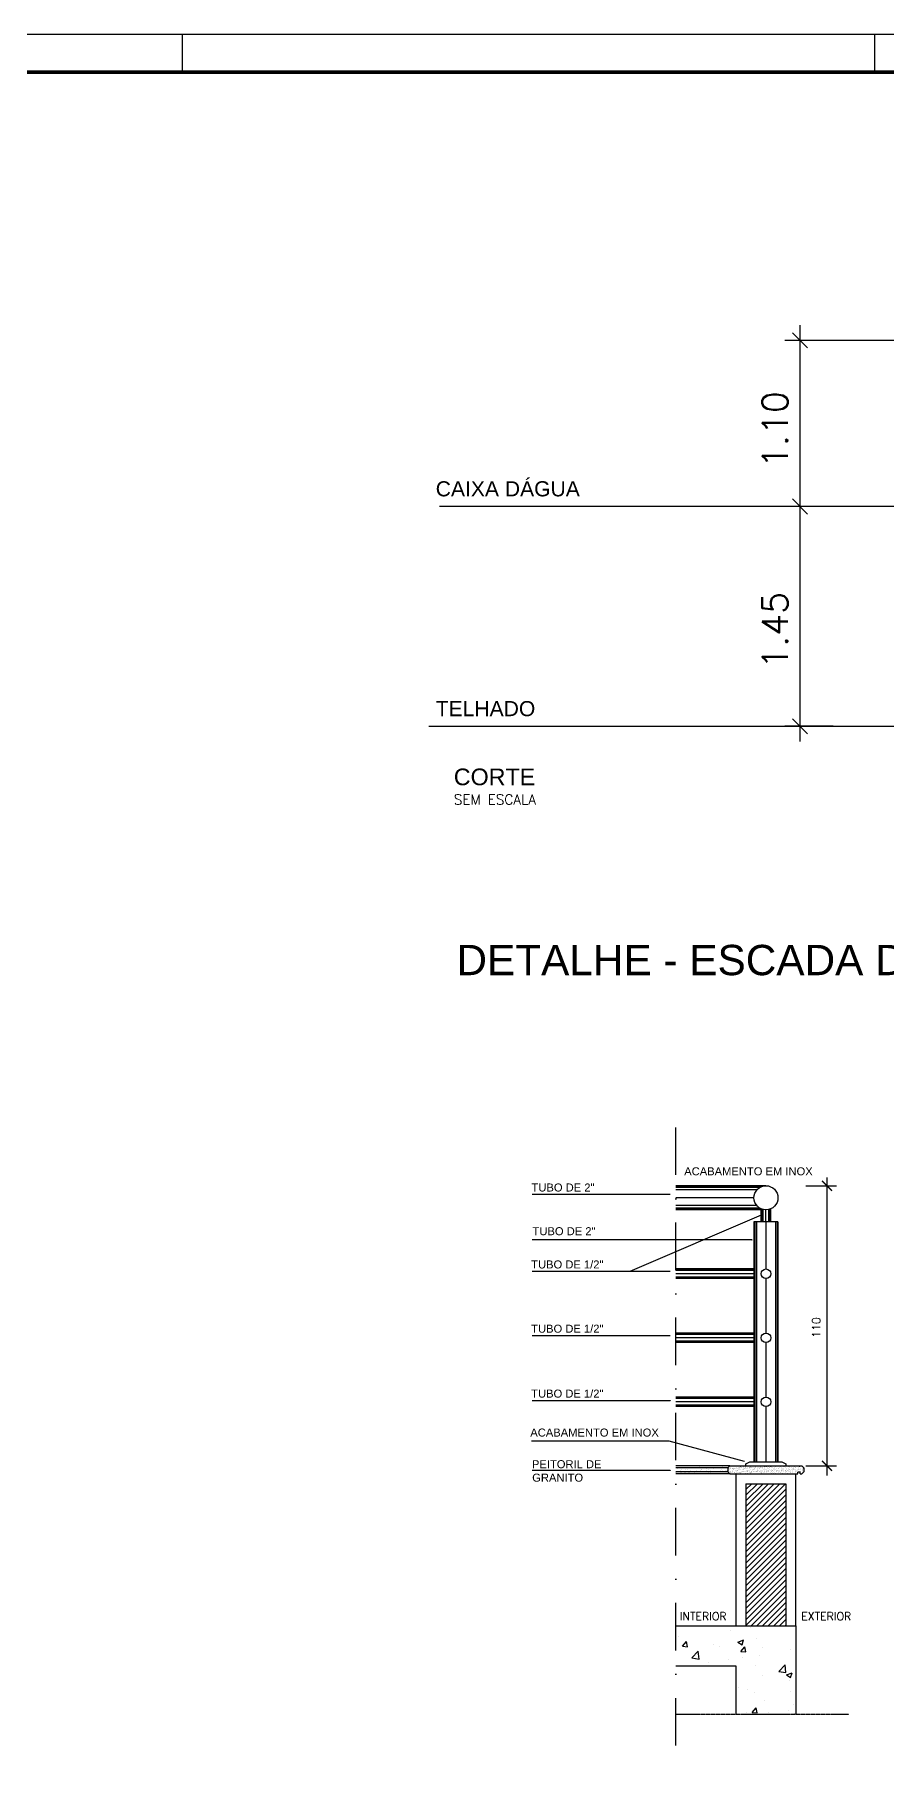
# Model space of a CAD drawing. Header units: millimetres. Extents: x -312439 to 477422, y -331570 to 212570.
# Drawn here: x -252989 to -230230, y -64918 to -18669 of the extents above; entities that cross this region are included whole.
import ezdxf

# ---------------------------------------------------------------- set-up
doc = ezdxf.new("R2010")
doc.units = ezdxf.units.MM
for name, pattern in [('CONTINU', [0]), ('DASHDOT', [25.4, 12.7, -6.35, 0, -6.35]), ('HIDDEN2', [0.1875, 0.125, -0.0625])]:
    doc.linetypes.add(name, pattern=pattern)
doc.layers.add('0.1', color=8, linetype='Continuous', lineweight=13)
doc.layers.add('ARQ-FOLHA', color=7, linetype='Continuous')
doc.styles.add('COTAS', font='ROMANS.SHX')
doc.styles.add('ROMANS', font='romans.shx', dxfattribs={"height": 187.5})
doc.styles.add('SANSSERIF', font='sas_____.pfb', dxfattribs={"height": 30})
doc.styles.get("Standard").update_dxf_attribs({"font": 'arial.ttf'})

# ---------------------------------------------------------------- blocks, each defined once
blk = doc.blocks.new('FOLHA A0')
at = {"layer": 'ARQ-FOLHA'}
for p, q in [((1189, 0), (0, 0)), ((634, -10), (634, 0)), ((819, -10), (819, 0))]:
    blk.add_line(p, q, dxfattribs=at)
at = {"layer": 'ARQ-FOLHA', "const_width": 1}
blk.add_lwpolyline([(1179, -10), (25, -10), (25, -831), (1179, -831), (1179, -10)], dxfattribs=at)
blk = doc.blocks.new('_Open90')
at = {"color": 0, "linetype": 'ByBlock', "lineweight": -2}
for p, q in [((0, 0), (-1, 0)), ((-0.5, 0.5), (0, 0)), ((0, 0), (-0.5, -0.5))]:
    blk.add_line(p, q, dxfattribs=at)

msp = doc.modelspace()

# ---------------------------------------------------------------- linework, layer by layer
at = {"color": 0, "linetype": 'ByBlock'}
for p, q in [((-232338.554, -27037.136), (-232741.876, -26633.814)), ((-232338.554, -31473.677), (-232741.876, -31070.355)), ((-232741.876, -31070.355), (-232338.554, -31473.677)), ((-232741.876, -36940.33), (-232338.554, -37343.652))]:
    msp.add_line(p, q, dxfattribs=at)
at = {"color": 7, "linetype": 'DASHDOT', "ltscale": 100}
msp.add_line((-235857.446, -64363.474), (-235857.446, -47751.979), dxfattribs=at)
for p, q in [((-233446.738, -49411.783), (-235857.446, -49411.783)), ((-233574.987, -50053.027), (-235857.446, -50053.027)), ((-233767.36, -50373.291), (-233767.36, -56786.09)), ((-233126.116, -50373.291), (-233767.36, -50373.291)), ((-233574.987, -50373.273), (-233574.987, -50023.386)), ((-233318.489, -50373.273), (-233318.489, -50022.332)), ((-233126.116, -50373.291), (-233126.116, -56786.09)), ((-233767.36, -51634.762), (-235857.446, -51634.762)), ((-233767.36, -51891.26), (-235857.446, -51891.26)), ((-233767.36, -53344.747), (-235857.446, -53344.747)), ((-233767.36, -53601.244), (-235857.446, -53601.244)), ((-233767.36, -55054.731), (-235857.446, -55054.731)), ((-233767.36, -55311.229), (-235857.446, -55311.229)), ((-233981.108, -56839.527), (-233874.234, -56786.09)), ((-233981.108, -56892.964), (-233981.108, -56839.527)), ((-233874.234, -56786.09), (-233019.242, -56786.09)), ((-233767.36, -56786.09), (-233126.116, -56786.09)), ((-233019.242, -56786.09), (-232912.368, -56839.527)), ((-232912.368, -56839.527), (-232912.368, -56892.964))]:
    msp.add_line(p, q)
at = {"color": 8}
for p, q in [((-233546.382, -49427.659), (-235857.446, -49427.659)), ((-233608.857, -49455.79), (-235857.446, -49455.79)), ((-232377.998, -49411.783), (-231563.135, -49411.783)), ((-231817.728, -49189.145), (-231817.728, -57153.047)), ((-233688.165, -49521.427), (-235857.446, -49521.427)), ((-233767.36, -49732.405), (-235857.446, -49732.405)), ((-233688.165, -49943.382), (-235857.446, -49943.382)), ((-233574.987, -50198.329), (-237086.825, -51702.704)), ((-233608.857, -50009.02), (-235857.446, -50009.02)), ((-233574.987, -50037.15), (-235857.446, -50037.15)), ((-233763.577, -50373.291), (-233763.577, -56786.09)), ((-233756.592, -50373.291), (-233756.592, -56786.09)), ((-233742.49, -50373.291), (-233742.49, -56786.09)), ((-233698.1, -50373.291), (-233698.1, -56786.09)), ((-233565.887, -50373.273), (-233565.887, -50027.424)), ((-233555.639, -50373.273), (-233555.639, -50031.577)), ((-233524.893, -50373.273), (-233524.893, -50041.67)), ((-233446.738, -50373.291), (-233446.738, -50053.008)), ((-233446.738, -50373.291), (-233446.738, -51634.762)), ((-233368.583, -50373.273), (-233368.583, -50041.046)), ((-233337.837, -50373.273), (-233337.837, -50030.698)), ((-233327.589, -50373.273), (-233327.589, -50026.455)), ((-233195.376, -50373.291), (-233195.376, -56786.09)), ((-233150.986, -50373.291), (-233150.986, -56786.09)), ((-233136.884, -50373.291), (-233136.884, -56786.09)), ((-233129.899, -50373.291), (-233129.899, -56786.09)), ((-233767.36, -51649.597), (-235857.446, -51649.597)), ((-233767.36, -51676.816), (-235857.446, -51676.816)), ((-233767.36, -51763.011), (-235857.446, -51763.011)), ((-233767.36, -51849.206), (-235857.446, -51849.206)), ((-233767.36, -51876.425), (-235857.446, -51876.425)), ((-233446.738, -51891.26), (-233446.738, -53344.747)), ((-233767.36, -53359.581), (-235857.446, -53359.581)), ((-233767.36, -53386.801), (-235857.446, -53386.801)), ((-233767.36, -53472.995), (-235857.446, -53472.995)), ((-233767.36, -53559.19), (-235857.446, -53559.19)), ((-233767.36, -53586.409), (-235857.446, -53586.409)), ((-233446.738, -53601.244), (-233446.738, -55054.731)), ((-233767.36, -55069.566), (-235857.446, -55069.566)), ((-233767.36, -55096.785), (-235857.446, -55096.785)), ((-233767.36, -55182.98), (-235857.446, -55182.98)), ((-233767.36, -55269.174), (-235857.446, -55269.174)), ((-233767.36, -55296.394), (-235857.446, -55296.394)), ((-233446.738, -55311.229), (-233446.738, -56786.09)), ((-236036.143, -56236.694), (-239711.905, -56236.694)), ((-234408.604, -56892.964), (-235857.446, -56892.964)), ((-234462.041, -56946.401), (-235857.446, -56946.401)), ((-234462.041, -57053.275), (-235857.446, -57053.275)), ((-234408.604, -57106.712), (-235857.446, -57106.712)), ((-234408.604, -56892.964), (-234462.041, -56946.401)), ((-234462.041, -56946.401), (-234462.041, -57053.275)), ((-234408.604, -57106.712), (-234462.041, -57053.275)), ((-234408.604, -56892.964), (-232484.872, -56892.964)), ((-234408.604, -57106.712), (-232597.09, -57106.712)), ((-234248.293, -57106.712), (-234248.293, -61167.925)), ((-232645.183, -61167.925), (-232645.183, -57106.712)), ((-232597.09, -57106.712), (-232597.09, -57063.962)), ((-232532.965, -57063.962), (-232597.09, -57063.962)), ((-232532.965, -57106.712), (-232532.965, -57063.962)), ((-232532.965, -57106.712), (-232484.872, -57106.712)), ((-232484.872, -56892.964), (-232431.435, -56946.401)), ((-232484.872, -57106.712), (-232431.435, -57053.275)), ((-232431.435, -56946.401), (-232431.435, -57053.275)), ((-232377.998, -56892.964), (-231563.135, -56892.964)), ((-233981.108, -57373.897), (-233981.108, -61167.925)), ((-233981.108, -57373.897), (-232912.368, -57373.897)), ((-232912.368, -57373.897), (-232912.368, -61167.925)), ((-235857.446, -61167.925), (-232645.183, -61167.925)), ((-232645.183, -61167.925), (-232645.183, -63525.538)), ((-235857.446, -62236.665), (-234251.314, -62236.665)), ((-234248.293, -62236.665), (-234248.293, -63525.538))]:
    msp.add_line(p, q, dxfattribs=at)
at = {"color": 8, "linetype": 'Continuous'}
for p, q in [((-235856.851, -57081.404), (-235856.851, -57081.404)), ((-235836.511, -57080.516), (-235836.511, -57080.516)), ((-235827.143, -57104.287), (-235827.143, -57104.287)), ((-235809.87, -56973.082), (-235809.87, -56973.082)), ((-235786.434, -57102.871), (-235786.434, -57102.871)), ((-235775.509, -56894.008), (-235775.509, -56894.008)), ((-235771.645, -57033.122), (-235771.645, -57033.122)), ((-235740.506, -57076.324), (-235740.506, -57076.324)), ((-235718.514, -57014.356), (-235718.514, -57014.356)), ((-235695.285, -57080.411), (-235695.285, -57080.411)), ((-235692.486, -56980.437), (-235692.486, -56980.437)), ((-235679.128, -56957.685), (-235679.128, -56957.685)), ((-235651.834, -56927.457), (-235651.834, -56927.457)), ((-235630.669, -57071.529), (-235630.669, -57071.529)), ((-235610.329, -57070.641), (-235610.329, -57070.641)), ((-235584.802, -56991.7), (-235584.802, -56991.7)), ((-235564.544, -57065.014), (-235564.544, -57065.014)), ((-235546.473, -56927.754), (-235546.473, -56927.754)), ((-235545.048, -56982.887), (-235545.048, -56982.887)), ((-235523.313, -57103.37), (-235523.313, -57103.37)), ((-235514.324, -57066.449), (-235514.324, -57066.449)), ((-235497.286, -57069.45), (-235497.286, -57069.45)), ((-235456.633, -57016.471), (-235456.633, -57016.471)), ((-235431.889, -57035.083), (-235431.889, -57035.083)), ((-235414.615, -56903.879), (-235414.615, -56903.879)), ((-235404.487, -57061.653), (-235404.487, -57061.653)), ((-235401.934, -56951.159), (-235401.934, -56951.159)), ((-235394.095, -57089.392), (-235394.095, -57089.392)), ((-235388.714, -56927.956), (-235388.714, -56927.956)), ((-235384.147, -57060.765), (-235384.147, -57060.765)), ((-235362.686, -56894.037), (-235362.686, -56894.037)), ((-235354.341, -57080.579), (-235354.341, -57080.579)), ((-235300.031, -57011.208), (-235300.031, -57011.208)), ((-235288.141, -57056.574), (-235288.141, -57056.574)), ((-235261.432, -57105.485), (-235261.432, -57105.485)), ((-235215.092, -56909.737), (-235215.092, -56909.737)), ((-235211.227, -57048.851), (-235211.227, -57048.851)), ((-235193.513, -57016.97), (-235193.513, -57016.97)), ((-235178.305, -57051.778), (-235178.305, -57051.778)), ((-235175.338, -56900.924), (-235175.338, -56900.924)), ((-235169.289, -56995.811), (-235169.289, -56995.811)), ((-235167.485, -56983.05), (-235167.485, -56983.05)), ((-235157.965, -57050.89), (-235157.965, -57050.89)), ((-235126.833, -56930.071), (-235126.833, -56930.071)), ((-235061.959, -57046.698), (-235061.959, -57046.698)), ((-235054.705, -57103.14), (-235054.705, -57103.14)), ((-235036.634, -56965.88), (-235036.634, -56965.88)), ((-235024.384, -57007.429), (-235024.384, -57007.429)), ((-234998.312, -57105.984), (-234998.312, -57105.984)), ((-234984.631, -56998.616), (-234984.631, -56998.616)), ((-234972.284, -57072.064), (-234972.284, -57072.064)), ((-234952.123, -57041.903), (-234952.123, -57041.903)), ((-234931.782, -57041.015), (-234931.782, -57041.015)), ((-234931.632, -57019.085), (-234931.632, -57019.085)), ((-234922.05, -57073.209), (-234922.05, -57073.209)), ((-234904.777, -56942.004), (-234904.777, -56942.004)), ((-234863.712, -56930.57), (-234863.712, -56930.57)), ((-234841.517, -56966.888), (-234841.517, -56966.888)), ((-234837.685, -56896.65), (-234837.685, -56896.65)), ((-234835.777, -57036.823), (-234835.777, -57036.823)), ((-234833.677, -57105.121), (-234833.677, -57105.121)), ((-234793.924, -57096.308), (-234793.924, -57096.308)), ((-234790.192, -57049.334), (-234790.192, -57049.334)), ((-234774.035, -56926.607), (-234774.035, -56926.607)), ((-234725.94, -57032.027), (-234725.94, -57032.027)), ((-234705.6, -57031.139), (-234705.6, -57031.139)), ((-234668.512, -57019.584), (-234668.512, -57019.584)), ((-234659.451, -57033.936), (-234659.451, -57033.936)), ((-234654.674, -56925.466), (-234654.674, -56925.466)), ((-234650.81, -57064.581), (-234650.81, -57064.581)), ((-234642.484, -56985.664), (-234642.484, -56985.664)), ((-234641.38, -56896.676), (-234641.38, -56896.676)), ((-234614.92, -56916.653), (-234614.92, -56916.653)), ((-234609.595, -57026.948), (-234609.595, -57026.948)), ((-234601.831, -56932.685), (-234601.831, -56932.685)), ((-234526.796, -57004.006), (-234526.796, -57004.006)), ((-234499.758, -57022.152), (-234499.758, -57022.152)), ((-234479.418, -57021.264), (-234479.418, -57021.264)), ((-234463.967, -57023.158), (-234463.967, -57023.158)), ((-234455.464, -56988.952), (-234455.464, -56988.952)), ((-234452.388, -56963.942), (-234452.388, -56963.942)), ((-234451.502, -57001.071), (-234451.502, -57001.071)), ((-234447.283, -57074.678), (-234447.283, -57074.678)), ((-234442.218, -56963.498), (-234442.218, -56963.498)), ((-234425.295, -56916.161), (-234425.295, -56916.161)), ((-234423.363, -56985.718), (-234423.363, -56985.718)), ((-234419.443, -57054.834), (-234419.443, -57054.834)), ((-234417.543, -56956.814), (-234417.543, -56956.814)), ((-234406.251, -57103.98), (-234406.251, -57103.98)), ((-234405.418, -56911.754), (-234405.418, -56911.754)), ((-234404.529, -56939.854), (-234404.529, -56939.854)), ((-234400.581, -57070.829), (-234400.581, -57070.829)), ((-234399.567, -57050.428), (-234399.567, -57050.428)), ((-234398.172, -57042.616), (-234398.172, -57042.616)), ((-234394.215, -56961.402), (-234394.215, -56961.402)), ((-234390.411, -57070.385), (-234390.411, -57070.385)), ((-234389.137, -56973.986), (-234389.137, -56973.986)), ((-234387.242, -57089.027), (-234387.242, -57089.027)), ((-234384.202, -56913.364), (-234384.202, -56913.364)), ((-234380.5, -56908.384), (-234380.5, -56908.384)), ((-234374.228, -57072.068), (-234374.228, -57072.068)), ((-234353.902, -57045.578), (-234353.902, -57045.578)), ((-234342.408, -57068.289), (-234342.408, -57068.289)), ((-234340.88, -57096.281), (-234340.88, -57096.281)), ((-234339.297, -56959.004), (-234339.297, -56959.004)), ((-234333.862, -56895.89), (-234333.862, -56895.89)), ((-234331.845, -57027.651), (-234331.845, -57027.651)), ((-234329.942, -56965.007), (-234329.942, -56965.007)), ((-234329.127, -56958.56), (-234329.127, -56958.56)), ((-234328.01, -57034.564), (-234328.01, -57034.564)), ((-234324.09, -57103.68), (-234324.09, -57103.68)), ((-234323.208, -56962.049), (-234323.208, -56962.049)), ((-234319.942, -57001.321), (-234319.942, -57001.321)), ((-234315.129, -56900.685), (-234315.129, -56900.685)), ((-234310.065, -56960.6), (-234310.065, -56960.6)), ((-234306.928, -56984.361), (-234306.928, -56984.361)), ((-234304.213, -57099.274), (-234304.213, -57099.274)), ((-234287.49, -57065.892), (-234287.49, -57065.892)), ((-234286.602, -56957.871), (-234286.602, -56957.871)), ((-234281.124, -56956.464), (-234281.124, -56956.464)), ((-234277.32, -57065.448), (-234277.32, -57065.448)), ((-234274.552, -57081.316), (-234274.552, -57081.316)), ((-234265.916, -57015.713), (-234265.916, -57015.713)), ((-234257.837, -56954.35), (-234257.837, -56954.35)), ((-234256.302, -57090.085), (-234256.302, -57090.085)), ((-234252.642, -56913.614), (-234252.642, -56913.614)), ((-234239.629, -56896.654), (-234239.629, -56896.654)), ((-234238.508, -56944.736), (-234238.508, -56944.736)), ((-234234.588, -57013.853), (-234234.588, -57013.853)), ((-234232.656, -57083.41), (-234232.656, -57083.41)), ((-234229.317, -57063.352), (-234229.317, -57063.352)), ((-234226.206, -56954.067), (-234226.206, -56954.067)), ((-234222.342, -57045.828), (-234222.342, -57045.828)), ((-234216.036, -56953.623), (-234216.036, -56953.623)), ((-234214.711, -57009.446), (-234214.711, -57009.446)), ((-234209.328, -57028.868), (-234209.328, -57028.868)), ((-234208.624, -57069.378), (-234208.624, -57069.378)), ((-234200.545, -57008.015), (-234200.545, -57008.015)), ((-234191.51, -56939.385), (-234191.51, -56939.385)), ((-234189.002, -57002.378), (-234189.002, -57002.378)), ((-234174.399, -57060.954), (-234174.399, -57060.954)), ((-234168.033, -56951.527), (-234168.033, -56951.527)), ((-234164.229, -57060.51), (-234164.229, -57060.51)), ((-234155.042, -56958.121), (-234155.042, -56958.121)), ((-234145.087, -56924.025), (-234145.087, -56924.025)), ((-234143.253, -57061.679), (-234143.253, -57061.679)), ((-234143.155, -56993.583), (-234143.155, -56993.583)), ((-234142.028, -56941.161), (-234142.028, -56941.161)), ((-234139.235, -57062.699), (-234139.235, -57062.699)), ((-234134.217, -56993.049), (-234134.217, -56993.049)), ((-234125.581, -56927.447), (-234125.581, -56927.447)), ((-234125.21, -56919.619), (-234125.21, -56919.619)), ((-234124.741, -57090.334), (-234124.741, -57090.334)), ((-234121.702, -56914.671), (-234121.702, -56914.671)), ((-234119.358, -57058.292), (-234119.358, -57058.292)), ((-234116.226, -57058.414), (-234116.226, -57058.414)), ((-234113.115, -56949.129), (-234113.115, -56949.129)), ((-234111.728, -57073.375), (-234111.728, -57073.375)), ((-234102.945, -56948.685), (-234102.945, -56948.685)), ((-234091.401, -57046.885), (-234091.401, -57046.885)), ((-234076.925, -57046.714), (-234076.925, -57046.714)), ((-234068.288, -56981.112), (-234068.288, -56981.112)), ((-234061.308, -57056.016), (-234061.308, -57056.016)), ((-234060.21, -56919.748), (-234060.21, -56919.748)), ((-234057.442, -57002.628), (-234057.442, -57002.628)), ((-234054.942, -56946.589), (-234054.942, -56946.589)), ((-234053.653, -56903.755), (-234053.653, -56903.755)), ((-234051.138, -57055.572), (-234051.138, -57055.572)), ((-234049.733, -56972.871), (-234049.733, -56972.871)), ((-234047.801, -57042.429), (-234047.801, -57042.429)), ((-234044.428, -56985.668), (-234044.428, -56985.668)), ((-234029.856, -56968.465), (-234029.856, -56968.465)), ((-234024.101, -56959.178), (-234024.101, -56959.178)), ((-234019.633, -57100.379), (-234019.633, -57100.379)), ((-234010.996, -57034.776), (-234010.996, -57034.776)), ((-234003.135, -57053.476), (-234003.135, -57053.476)), ((-234002.918, -56973.413), (-234002.918, -56973.413)), ((-234000.024, -56944.191), (-234000.024, -56944.191)), ((-233993.882, -56904.783), (-233993.882, -56904.783)), ((-233993.801, -57091.392), (-233993.801, -57091.392)), ((-233990.142, -56914.921), (-233990.142, -56914.921)), ((-233989.854, -56943.747), (-233989.854, -56943.747)), ((-233977.128, -56897.961), (-233977.128, -56897.961)), ((-233959.841, -57047.134), (-233959.841, -57047.134)), ((-233958.299, -56952.601), (-233958.299, -56952.601)), ((-233954.38, -57021.718), (-233954.38, -57021.718)), ((-233953.704, -57088.441), (-233953.704, -57088.441)), ((-233952.447, -57091.275), (-233952.447, -57091.275)), ((-233948.216, -57051.079), (-233948.216, -57051.079)), ((-233946.827, -57030.175), (-233946.827, -57030.175)), ((-233945.626, -57027.078), (-233945.626, -57027.078)), ((-233941.851, -56941.651), (-233941.851, -56941.651)), ((-233938.046, -57050.635), (-233938.046, -57050.635)), ((-233936.59, -56958.447), (-233936.59, -56958.447)), ((-233934.503, -57017.311), (-233934.503, -57017.311)), ((-233926.501, -57003.685), (-233926.501, -57003.685)), ((-233892.541, -56959.428), (-233892.541, -56959.428)), ((-233890.044, -57048.539), (-233890.044, -57048.539)), ((-233888.333, -57080.742), (-233888.333, -57080.742)), ((-233886.933, -56939.254), (-233886.933, -56939.254)), ((-233879.528, -56942.468), (-233879.528, -56942.468)), ((-233879.298, -57012.112), (-233879.298, -57012.112)), ((-233876.763, -56938.81), (-233876.763, -56938.81)), ((-233870.661, -56946.51), (-233870.661, -56946.51)), ((-233864.878, -56931.89), (-233864.878, -56931.89)), ((-233862.946, -57001.447), (-233862.946, -57001.447)), ((-233862.241, -57091.641), (-233862.241, -57091.641)), ((-233859.201, -56915.978), (-233859.201, -56915.978)), ((-233859.026, -57070.564), (-233859.026, -57070.564)), ((-233849.227, -57074.681), (-233849.227, -57074.681)), ((-233845.001, -56927.483), (-233845.001, -56927.483)), ((-233839.149, -57066.157), (-233839.149, -57066.157)), ((-233835.125, -57046.141), (-233835.125, -57046.141)), ((-233828.901, -57048.192), (-233828.901, -57048.192)), ((-233828.76, -56936.714), (-233828.76, -56936.714)), ((-233824.955, -57045.697), (-233824.955, -57045.697)), ((-233822.006, -57065.777), (-233822.006, -57065.777)), ((-233813.369, -57000.175), (-233813.369, -57000.175)), ((-233805.29, -56938.811), (-233805.29, -56938.811)), ((-233794.941, -57003.935), (-233794.941, -57003.935)), ((-233781.927, -56986.975), (-233781.927, -56986.975)), ((-233776.953, -57043.601), (-233776.953, -57043.601)), ((-233773.842, -56934.316), (-233773.842, -56934.316)), ((-233773.444, -56911.62), (-233773.444, -56911.62)), ((-233769.524, -56980.736), (-233769.524, -56980.736)), ((-233767.592, -57050.293), (-233767.592, -57050.293)), ((-233763.671, -56933.872), (-233763.671, -56933.872)), ((-233761.601, -56960.485), (-233761.601, -56960.485)), ((-233756.077, -57053.839), (-233756.077, -57053.839)), ((-233749.647, -56976.33), (-233749.647, -56976.33)), ((-233747.998, -56992.476), (-233747.998, -56992.476)), ((-233738.963, -56923.846), (-233738.963, -56923.846)), ((-233731.3, -57092.699), (-233731.3, -57092.699)), ((-233727.641, -56916.228), (-233727.641, -56916.228)), ((-233722.034, -57041.203), (-233722.034, -57041.203)), ((-233715.669, -56931.776), (-233715.669, -56931.776)), ((-233714.627, -56899.268), (-233714.627, -56899.268)), ((-233711.864, -57040.759), (-233711.864, -57040.759)), ((-233697.341, -57048.441), (-233697.341, -57048.441)), ((-233690.706, -57046.141), (-233690.706, -57046.141)), ((-233684.327, -57031.482), (-233684.327, -57031.482)), ((-233681.671, -56977.51), (-233681.671, -56977.51)), ((-233678.091, -56960.466), (-233678.091, -56960.466)), ((-233674.171, -57029.582), (-233674.171, -57029.582)), ((-233673.034, -56911.908), (-233673.034, -56911.908)), ((-233672.239, -57099.139), (-233672.239, -57099.139)), ((-233664, -57004.992), (-233664, -57004.992)), ((-233663.862, -57038.663), (-233663.862, -57038.663)), ((-233660.75, -56929.378), (-233660.75, -56929.378)), ((-233654.294, -57025.176), (-233654.294, -57025.176)), ((-233650.58, -56928.934), (-233650.58, -56928.934)), ((-233633.414, -57099.805), (-233633.414, -57099.805)), ((-233630.041, -56960.735), (-233630.041, -56960.735)), ((-233624.379, -57031.175), (-233624.379, -57031.175)), ((-233617.027, -56943.775), (-233617.027, -56943.775)), ((-233615.742, -56965.573), (-233615.742, -56965.573)), ((-233608.943, -57036.266), (-233608.943, -57036.266)), ((-233607.663, -56904.209), (-233607.663, -56904.209)), ((-233602.578, -56926.838), (-233602.578, -56926.838)), ((-233599.74, -57092.948), (-233599.74, -57092.948)), ((-233598.773, -57035.822), (-233598.773, -57035.822)), ((-233596.701, -56917.285), (-233596.701, -56917.285)), ((-233586.726, -57075.988), (-233586.726, -57075.988)), ((-233584.669, -56939.755), (-233584.669, -56939.755)), ((-233582.737, -57009.312), (-233582.737, -57009.312)), ((-233578.817, -57078.428), (-233578.817, -57078.428)), ((-233567.086, -57084.84), (-233567.086, -57084.84)), ((-233566.4, -57049.499), (-233566.4, -57049.499)), ((-233564.792, -56935.348), (-233564.792, -56935.348)), ((-233558.94, -57074.022), (-233558.94, -57074.022)), ((-233558.45, -57019.237), (-233558.45, -57019.237)), ((-233550.77, -57033.726), (-233550.77, -57033.726)), ((-233550.371, -56957.874), (-233550.371, -56957.874)), ((-233547.659, -56924.441), (-233547.659, -56924.441)), ((-233537.489, -56923.997), (-233537.489, -56923.997)), ((-233532.44, -57005.241), (-233532.44, -57005.241)), ((-233519.427, -56988.282), (-233519.427, -56988.282)), ((-233501.158, -57072.902), (-233501.158, -57072.902)), ((-233499.1, -56961.792), (-233499.1, -56961.792)), ((-233495.852, -57031.328), (-233495.852, -57031.328)), ((-233493.235, -56919.484), (-233493.235, -56919.484)), ((-233493.079, -57011.539), (-233493.079, -57011.539)), ((-233489.487, -56921.901), (-233489.487, -56921.901)), ((-233489.316, -56988.601), (-233489.316, -56988.601)), ((-233487.384, -57058.158), (-233487.384, -57058.158)), ((-233485.682, -57030.884), (-233485.682, -57030.884)), ((-233484.044, -56942.909), (-233484.044, -56942.909)), ((-233469.439, -56984.194), (-233469.439, -56984.194)), ((-233468.8, -57094.006), (-233468.8, -57094.006)), ((-233465.14, -56917.535), (-233465.14, -56917.535)), ((-233452.127, -56900.575), (-233452.127, -56900.575)), ((-233437.679, -57028.788), (-233437.679, -57028.788)), ((-233435.787, -57065.203), (-233435.787, -57065.203)), ((-233434.84, -57049.748), (-233434.84, -57049.748)), ((-233434.568, -56919.503), (-233434.568, -56919.503)), ((-233426.751, -56996.573), (-233426.751, -56996.573)), ((-233424.398, -56919.059), (-233424.398, -56919.059)), ((-233421.826, -57032.788), (-233421.826, -57032.788)), ((-233418.115, -56930.971), (-233418.115, -56930.971)), ((-233401.5, -57006.299), (-233401.5, -57006.299)), ((-233399.814, -56898.773), (-233399.814, -56898.773)), ((-233397.882, -56968.33), (-233397.882, -56968.33)), ((-233393.962, -57037.447), (-233393.962, -57037.447)), ((-233382.761, -57026.39), (-233382.761, -57026.39)), ((-233379.937, -56894.367), (-233379.937, -56894.367)), ((-233376.396, -56916.963), (-233376.396, -56916.963)), ((-233374.085, -57033.04), (-233374.085, -57033.04)), ((-233372.591, -57025.946), (-233372.591, -57025.946)), ((-233369.459, -57050.238), (-233369.459, -57050.238)), ((-233367.54, -56962.041), (-233367.54, -56962.041)), ((-233360.823, -56984.636), (-233360.823, -56984.636)), ((-233354.526, -56945.082), (-233354.526, -56945.082)), ((-233352.744, -56923.272), (-233352.744, -56923.272)), ((-233337.24, -57094.255), (-233337.24, -57094.255)), ((-233334.2, -56918.592), (-233334.2, -56918.592)), ((-233324.588, -57023.85), (-233324.588, -57023.85)), ((-233324.226, -57077.295), (-233324.226, -57077.295)), ((-233321.477, -56914.565), (-233321.477, -56914.565)), ((-233312.167, -57103.903), (-233312.167, -57103.903)), ((-233311.307, -56914.121), (-233311.307, -56914.121)), ((-233304.46, -56947.619), (-233304.46, -56947.619)), ((-233303.899, -57050.806), (-233303.899, -57050.806)), ((-233303.53, -57038.3), (-233303.53, -57038.3)), ((-233302.528, -57017.176), (-233302.528, -57017.176)), ((-233298.609, -57086.293), (-233298.609, -57086.293)), ((-233295.452, -56976.937), (-233295.452, -56976.937)), ((-233286.416, -56908.307), (-233286.416, -56908.307)), ((-233284.584, -56943.213), (-233284.584, -56943.213)), ((-233278.732, -57081.886), (-233278.732, -57081.886)), ((-233269.94, -57006.548), (-233269.94, -57006.548)), ((-233269.67, -57021.453), (-233269.67, -57021.453)), ((-233263.304, -56912.025), (-233263.304, -56912.025)), ((-233259.5, -57021.009), (-233259.5, -57021.009)), ((-233256.926, -56989.588), (-233256.926, -56989.588)), ((-233246.238, -57091.965), (-233246.238, -57091.965)), ((-233238.16, -57030.602), (-233238.16, -57030.602)), ((-233236.6, -56963.099), (-233236.6, -56963.099)), ((-233229.124, -56961.972), (-233229.124, -56961.972)), ((-233220.488, -56896.369), (-233220.488, -56896.369)), ((-233213.027, -56927.349), (-233213.027, -56927.349)), ((-233211.497, -57018.913), (-233211.497, -57018.913)), ((-233209.107, -56996.465), (-233209.107, -56996.465)), ((-233208.386, -56909.628), (-233208.386, -56909.628)), ((-233207.175, -57066.022), (-233207.175, -57066.022)), ((-233206.299, -57095.313), (-233206.299, -57095.313)), ((-233202.64, -56918.842), (-233202.64, -56918.842)), ((-233198.216, -56909.184), (-233198.216, -56909.184)), ((-233189.626, -56901.882), (-233189.626, -56901.882)), ((-233189.23, -56992.059), (-233189.23, -56992.059)), ((-233180.867, -57084.266), (-233180.867, -57084.266)), ((-233172.339, -57051.055), (-233172.339, -57051.055)), ((-233171.832, -57015.636), (-233171.832, -57015.636)), ((-233163.195, -56950.034), (-233163.195, -56950.034)), ((-233159.326, -57034.095), (-233159.326, -57034.095)), ((-233156.579, -57016.515), (-233156.579, -57016.515)), ((-233150.213, -56907.088), (-233150.213, -56907.088)), ((-233146.409, -57016.071), (-233146.409, -57016.071)), ((-233138.999, -57007.606), (-233138.999, -57007.606)), ((-233119.605, -56906.638), (-233119.605, -56906.638)), ((-233117.673, -56976.195), (-233117.673, -56976.195)), ((-233114.54, -57069.301), (-233114.54, -57069.301)), ((-233113.753, -57045.311), (-233113.753, -57045.311)), ((-233105.903, -57003.699), (-233105.903, -57003.699)), ((-233105.039, -56963.348), (-233105.039, -56963.348)), ((-233099.728, -56902.231), (-233099.728, -56902.231)), ((-233098.406, -57013.975), (-233098.406, -57013.975)), ((-233097.825, -56942.335), (-233097.825, -56942.335)), ((-233095.295, -56904.69), (-233095.295, -56904.69)), ((-233093.876, -57040.905), (-233093.876, -57040.905)), ((-233092.026, -56946.389), (-233092.026, -56946.389)), ((-233085.125, -56904.246), (-233085.125, -56904.246)), ((-233074.739, -57095.562), (-233074.739, -57095.562)), ((-233071.699, -56919.899), (-233071.699, -56919.899)), ((-233061.725, -57078.602), (-233061.725, -57078.602)), ((-233048.611, -57057.363), (-233048.611, -57057.363)), ((-233043.488, -57011.577), (-233043.488, -57011.577)), ((-233041.399, -57052.113), (-233041.399, -57052.113)), ((-233040.532, -56996), (-233040.532, -56996)), ((-233037.122, -56902.15), (-233037.122, -56902.15)), ((-233033.318, -57011.133), (-233033.318, -57011.133)), ((-233031.497, -56927.37), (-233031.497, -56927.37)), ((-233024.252, -56955.484), (-233024.252, -56955.484)), ((-233022.32, -57025.041), (-233022.32, -57025.041)), ((-233018.4, -57094.158), (-233018.4, -57094.158)), ((-233007.439, -57007.855), (-233007.439, -57007.855)), ((-233004.375, -56951.077), (-233004.375, -56951.077)), ((-232998.523, -57089.751), (-232998.523, -57089.751)), ((-232994.425, -56990.895), (-232994.425, -56990.895)), ((-232985.315, -57009.037), (-232985.315, -57009.037)), ((-232983.24, -57049.665), (-232983.24, -57049.665)), ((-232982.204, -56899.752), (-232982.204, -56899.752)), ((-232974.205, -56981.035), (-232974.205, -56981.035)), ((-232974.099, -56964.406), (-232974.099, -56964.406)), ((-232972.034, -56899.308), (-232972.034, -56899.308)), ((-232965.568, -56915.432), (-232965.568, -56915.432)), ((-232943.798, -57096.619), (-232943.798, -57096.619)), ((-232940.139, -56920.148), (-232940.139, -56920.148)), ((-232932.818, -56935.214), (-232932.818, -56935.214)), ((-232930.397, -57006.64), (-232930.397, -57006.64)), ((-232928.898, -57004.33), (-232928.898, -57004.33)), ((-232927.125, -56903.189), (-232927.125, -56903.189)), ((-232926.966, -57073.887), (-232926.966, -57073.887)), ((-232925.948, -57103.329), (-232925.948, -57103.329)), ((-232924.031, -56897.212), (-232924.031, -56897.212)), ((-232920.227, -57006.196), (-232920.227, -57006.196)), ((-232916.913, -57034.699), (-232916.913, -57034.699)), ((-232909.839, -57052.362), (-232909.839, -57052.362)), ((-232909.021, -56999.923), (-232909.021, -56999.923)), ((-232908.276, -56969.097), (-232908.276, -56969.097)), ((-232900.197, -56907.734), (-232900.197, -56907.734)), ((-232896.825, -57035.402), (-232896.825, -57035.402)), ((-232876.499, -57008.913), (-232876.499, -57008.913)), ((-232872.224, -57004.1), (-232872.224, -57004.1)), ((-232869.113, -56894.815), (-232869.113, -56894.815)), ((-232859.621, -57088.364), (-232859.621, -57088.364)), ((-232858.943, -56894.371), (-232858.943, -56894.371)), ((-232850.984, -57022.762), (-232850.984, -57022.762)), ((-232842.905, -56961.398), (-232842.905, -56961.398)), ((-232842.539, -56964.655), (-232842.539, -56964.655)), ((-232839.397, -56914.503), (-232839.397, -56914.503)), ((-232837.464, -56984.06), (-232837.464, -56984.06)), ((-232833.545, -57053.176), (-232833.545, -57053.176)), ((-232829.525, -56947.695), (-232829.525, -56947.695)), ((-232819.52, -56910.096), (-232819.52, -56910.096)), ((-232817.306, -57001.702), (-232817.306, -57001.702)), ((-232813.668, -57048.77), (-232813.668, -57048.77)), ((-232812.238, -57096.869), (-232812.238, -57096.869)), ((-232809.199, -56921.206), (-232809.199, -56921.206)), ((-232807.136, -57001.258), (-232807.136, -57001.258)), ((-232799.225, -57079.909), (-232799.225, -57079.909)), ((-232793.692, -57076.426), (-232793.692, -57076.426)), ((-232785.613, -57015.063), (-232785.613, -57015.063)), ((-232778.898, -57053.419), (-232778.898, -57053.419)), ((-232776.578, -56946.433), (-232776.578, -56946.433)), ((-232759.133, -56999.162), (-232759.133, -56999.162)), ((-232747.963, -56894.232), (-232747.963, -56894.232)), ((-232744.938, -57009.162), (-232744.938, -57009.162)), ((-232744.043, -56963.349), (-232744.043, -56963.349)), ((-232742.111, -57032.906), (-232742.111, -57032.906)), ((-232738.191, -57102.022), (-232738.191, -57102.022)), ((-232731.925, -56992.202), (-232731.925, -56992.202)), ((-232728.321, -57068.728), (-232728.321, -57068.728)), ((-232724.166, -56958.942), (-232724.166, -56958.942)), ((-232719.286, -57000.097), (-232719.286, -57000.097)), ((-232718.314, -57097.616), (-232718.314, -57097.616)), ((-232711.598, -56965.713), (-232711.598, -56965.713)), ((-232710.649, -56934.495), (-232710.649, -56934.495)), ((-232707.326, -57106.05), (-232707.326, -57106.05)), ((-232704.215, -56996.764), (-232704.215, -56996.764)), ((-232694.044, -56996.32), (-232694.044, -56996.32)), ((-232681.298, -57097.926), (-232681.298, -57097.926)), ((-232677.639, -56921.455), (-232677.639, -56921.455)), ((-232664.625, -56904.495), (-232664.625, -56904.495)), ((-232661.993, -57053.762), (-232661.993, -57053.762)), ((-232653.357, -56988.16), (-232653.357, -56988.16)), ((-232652.609, -56943.078), (-232652.609, -56943.078)), ((-232652.407, -57103.652), (-232652.407, -57103.652)), ((-232648.69, -57012.195), (-232648.69, -57012.195)), ((-232647.338, -57053.669), (-232647.338, -57053.669)), ((-232646.757, -57081.752), (-232646.757, -57081.752)), ((-232646.042, -56994.225), (-232646.042, -56994.225)), ((-232645.278, -56926.796), (-232645.278, -56926.796)), ((-232642.237, -57103.208), (-232642.237, -57103.208)), ((-232634.324, -57036.709), (-232634.324, -57036.709)), ((-232628.813, -57007.788), (-232628.813, -57007.788)), ((-232613.998, -57010.22), (-232613.998, -57010.22)), ((-232596.064, -57041.825), (-232596.064, -57041.825)), ((-232591.123, -56991.827), (-232591.123, -56991.827)), ((-232587.986, -56980.461), (-232587.986, -56980.461)), ((-232580.953, -56991.383), (-232580.953, -56991.383)), ((-232580.038, -56965.962), (-232580.038, -56965.962)), ((-232578.951, -56911.831), (-232578.951, -56911.831)), ((-232567.024, -56949.002), (-232567.024, -56949.002)), ((-232559.188, -56922.367), (-232559.188, -56922.367)), ((-232557.256, -56991.924), (-232557.256, -56991.924)), ((-232553.336, -57061.041), (-232553.336, -57061.041)), ((-232546.698, -56922.513), (-232546.698, -56922.513)), ((-232539.311, -56917.961), (-232539.311, -56917.961)), ((-232533.459, -57056.634), (-232533.459, -57056.634)), ((-232532.951, -56989.287), (-232532.951, -56989.287)), ((-232530.694, -57034.126), (-232530.694, -57034.126)), ((-232529.146, -57098.27), (-232529.146, -57098.27)), ((-232521.658, -56965.496), (-232521.658, -56965.496)), ((-232516.398, -57054.726), (-232516.398, -57054.726)), ((-232513.022, -56899.893), (-232513.022, -56899.893)), ((-232482.438, -57010.469), (-232482.438, -57010.469)), ((-232481.143, -57096.174), (-232481.143, -57096.174)), ((-232478.032, -56986.889), (-232478.032, -56986.889)), ((-232473.401, -57087.79), (-232473.401, -57087.79)), ((-232469.424, -56993.509), (-232469.424, -56993.509)), ((-232467.862, -56986.445), (-232467.862, -56986.445)), ((-232464.366, -57019.16), (-232464.366, -57019.16)), ((-232463.834, -56971.213), (-232463.834, -56971.213)), ((-232461.902, -57040.77), (-232461.902, -57040.77)), ((-232455.729, -56953.558), (-232455.729, -56953.558)), ((-232449.098, -56967.02), (-232449.098, -56967.02)), ((-232443.957, -56966.807), (-232443.957, -56966.807)), ((-233981.108, -57375.341), (-233979.665, -57373.897)), ((-233981.108, -57526.483), (-233828.522, -57373.897)), ((-233981.108, -57677.626), (-233677.379, -57373.897)), ((-233981.108, -57828.769), (-233526.237, -57373.897)), ((-233981.108, -57979.911), (-233375.094, -57373.897)), ((-233981.108, -58131.054), (-233223.951, -57373.897)), ((-233981.108, -58282.197), (-233072.809, -57373.897)), ((-233981.108, -58433.339), (-232921.666, -57373.897)), ((-233981.108, -58584.482), (-232912.368, -57515.742)), ((-233981.108, -58735.625), (-232912.368, -57666.885)), ((-233981.108, -58886.767), (-232912.368, -57818.027)), ((-233981.108, -59037.91), (-232912.368, -57969.17)), ((-233981.108, -59189.053), (-232912.368, -58120.313)), ((-233981.108, -59340.196), (-232912.368, -58271.455)), ((-233981.108, -59491.338), (-232912.368, -58422.598)), ((-233981.108, -59642.481), (-232912.368, -58573.741)), ((-233981.108, -59793.624), (-232912.368, -58724.883)), ((-233981.108, -59944.766), (-232912.368, -58876.026)), ((-233981.108, -60095.909), (-232912.368, -59027.169)), ((-233981.108, -60247.052), (-232912.368, -59178.311)), ((-233981.108, -60398.194), (-232912.368, -59329.454)), ((-233981.108, -60549.337), (-232912.368, -59480.597)), ((-233981.108, -60700.48), (-232912.368, -59631.74)), ((-233981.108, -60851.622), (-232912.368, -59782.882)), ((-233981.108, -61002.765), (-232912.368, -59934.025)), ((-233981.108, -61153.908), (-232912.368, -60085.168)), ((-233843.983, -61167.925), (-232912.368, -60236.31)), ((-233692.84, -61167.925), (-232912.368, -60387.453)), ((-233541.697, -61167.925), (-232912.368, -60538.596)), ((-233390.554, -61167.925), (-232912.368, -60689.738)), ((-233239.412, -61167.925), (-232912.368, -60840.881)), ((-233088.269, -61167.925), (-232912.368, -60992.024)), ((-235779.072, -61461.593), (-235779.072, -61461.593)), ((-234407.547, -61281.028), (-234407.547, -61281.028)), ((-233863.889, -61209.454), (-233863.889, -61209.454)), ((-233712.158, -61493.636), (-233712.158, -61493.636)), ((-232937.126, -61167.925), (-232912.368, -61143.166)), ((-235848.694, -61655.432), (-235848.694, -61655.432)), ((-235673.027, -61711.071), (-235543.222, -61722.428)), ((-235672.896, -61711.104), (-235568.201, -61586.334)), ((-235543.458, -61722.571), (-235568.567, -61586.444)), ((-235423.434, -62020.878), (-235254.285, -61844.588)), ((-235230.295, -62050.769), (-235254.288, -61844.525)), ((-234840.1, -61656.461), (-234840.1, -61656.461)), ((-234689.405, -61704.412), (-234689.405, -61704.412)), ((-234194.982, -61600.163), (-234086.957, -61673.027)), ((-234194.873, -61600.247), (-234042.816, -61541.878)), ((-234115.367, -61847.349), (-233985.562, -61858.705)), ((-234115.231, -61847.382), (-234010.536, -61722.612)), ((-234086.987, -61673.012), (-234042.953, -61541.779)), ((-233985.8, -61858.859), (-234010.909, -61722.733)), ((-233612.707, -61957.708), (-233612.707, -61957.708)), ((-233530.116, -61753.392), (-233530.116, -61753.392)), ((-232795.864, -61801.364), (-232795.864, -61801.364)), ((-235423.472, -62020.852), (-235230.33, -62050.807)), ((-235328.85, -62236.153), (-235328.85, -62236.153)), ((-234978.85, -62137.564), (-234978.85, -62137.564)), ((-234435.192, -62065.99), (-234435.192, -62065.99)), ((-234062.357, -62018.758), (-234062.357, -62018.758)), ((-233738.565, -62216.575), (-233738.565, -62216.575)), ((-233105.767, -62380.314), (-232912.625, -62410.269)), ((-233105.729, -62380.336), (-232936.58, -62204.047)), ((-232912.59, -62410.228), (-232936.583, -62203.984)), ((-232898.578, -62474.609), (-232746.52, -62416.24)), ((-232790.697, -62547.37), (-232746.663, -62416.137)), ((-234184.01, -62814.244), (-234184.01, -62814.244)), ((-233953.013, -62863.114), (-233953.013, -62863.114)), ((-233541.99, -62495.587), (-233541.99, -62495.587)), ((-232898.691, -62474.523), (-232790.666, -62547.386)), ((-232812.485, -62633.679), (-232812.485, -62633.679)), ((-232649.952, -62786.605), (-232649.952, -62786.605)), ((-233813.903, -63480.903), (-233709.208, -63356.133)), ((-233764.973, -62939.514), (-233764.973, -62939.514)), ((-233684.489, -63492.382), (-233709.599, -63356.255)), ((-233495.119, -63154.825), (-233495.119, -63154.825)), ((-232793.724, -62912.094), (-232793.724, -62912.094)), ((-232712.604, -63255.579), (-232712.604, -63255.579)), ((-233979.097, -63472.973), (-233979.097, -63472.973)), ((-233814.044, -63480.868), (-233684.239, -63492.225)), ((-233383.787, -63490.215), (-233383.787, -63490.215)), ((-232840.129, -63418.641), (-232840.129, -63418.641)), ((-232676.36, -63509.544), (-232676.36, -63509.544))]:
    msp.add_line(p, q, dxfattribs=at)
at = {"color": 8, "linetype": 'HIDDEN2', "ltscale": 0.01}
msp.add_line((-235857.446, -63525.538), (-231233.703, -63525.538), dxfattribs=at)
at = {"color": 0, "linetype": 'ByBlock', "const_width": 40.078}
for points in [[(-231684.136, -49545.375), (-231951.321, -49278.19)], [(-231951.321, -56759.372), (-231684.136, -57026.557)]]:
    msp.add_lwpolyline(points, dxfattribs=at)
at = {"color": 8}
for points in [[(-236007.98, -49643.881), (-239697.559, -49643.881)], [(-233821.801, -50853.891), (-239697.559, -50853.891)], [(-236007.98, -51702.704), (-239697.559, -51702.704)], [(-236007.98, -53418.389), (-239697.559, -53418.389)], [(-236007.98, -55152.134), (-239697.559, -55152.134)], [(-236007.98, -57012.298), (-239697.559, -57012.298)]]:
    msp.add_lwpolyline(points, dxfattribs=at)
at = {"color": 8, "extrusion": (0, 0, -1)}
msp.add_lwpolyline([(234022.492, -56774.543), (236036.143, -56236.694)], dxfattribs=at)
at = {"color": 7}
for centre, radius in [((-233446.738, -49732.405), 320.622), ((-233446.738, -51763.011), 128.249), ((-233446.738, -53472.995), 128.249), ((-233446.738, -55182.98), 128.249)]:
    msp.add_circle(centre, radius, dxfattribs=at)
at = {"layer": '0.1', "color": 8, "linetype": 'CONTINU', "lineweight": -2}
for p, q in [((-232540.215, -26432.153), (-232540.215, -37545.313)), ((-227977.296, -26835.475), (-232943.537, -26835.475)), ((-227977.296, -31272.016), (-232943.537, -31272.016)), ((-231654.343, -37141.991), (-232943.537, -37141.991))]:
    msp.add_line(p, q, dxfattribs=at)
at = {"layer": '0.1', "color": 7, "linetype": 'CONTINU', "lineweight": -2}
for p, q in [((-227573.974, -31272.016), (-242165.944, -31272.016)), ((-242458.24, -37141.991), (-211556.571, -37141.991))]:
    msp.add_line(p, q, dxfattribs=at)

# ---------------------------------------------------------------- block references
at = {"xscale": 2.428955042631484, "yscale": 2.428955042631484, "zscale": 2.428955042631484}
for p in [(-236005.551, -49643.881), (-233819.372, -50853.891), (-236005.551, -51702.704), (-236005.551, -53418.389), (-236005.551, -55152.134), (-236005.551, -57012.298)]:
    msp.add_blockref('_Open90', p, dxfattribs=at)
at = {"extrusion": (0, 0, -1), "xscale": 2.428955042631484, "yscale": 2.428955042631484, "zscale": 2.428955042631484, "rotation": 194.9546881289457}
msp.add_blockref('_Open90', (234020.146, -56775.17), dxfattribs=at)
at = {"layer": 'ARQ-FOLHA', "xscale": 100, "yscale": 100, "zscale": 100}
msp.add_blockref('FOLHA A0', (-312438.563, -18669.027), dxfattribs=at)

# ---------------------------------------------------------------- texts
for s, height, style, p in [('CORTE', 445.3084, 'SANSSERIF', (-241788.651, -38714.633)), ('SEM ESCALA', 267.1851, 'ROMANS', (-241788.651, -39230.047))]:
    msp.add_text(s, height=height, dxfattribs=dict(style=style)).set_placement(p)
for s, height, p in [('ACABAMENTO EM INOX', 213.74804, (-235631.693, -49133.191)), ('TUBO DE 2"', 213.748, (-239711.146, -49565.309)), ('TUBO DE 2"', 213.748, (-239683.983, -50732.788)), ('TUBO DE 1/2"', 213.74804, (-239720.133, -51620.21)), ('TUBO DE 1/2"', 213.74804, (-239720.133, -53335.895)), ('TUBO DE 1/2"', 213.74804, (-239720.133, -55069.64)), ('ACABAMENTO EM INOX', 213.74804, (-239744.102, -56110.237)), ('PEITORIL DE', 213.74804, (-239700.021, -56954.968)), ('GRANITO', 213.748, (-239692.877, -57315.006))]:
    msp.add_text(s, height=height).set_placement(p)
at = {"color": 7, "style": 'ROMANS'}
msp.add_text('110', height=213.748, rotation=90, dxfattribs=at).set_placement((-231995.714, -53472.995))
at = {"color": 8, "style": 'COTAS'}
for s, p in [('INTERIOR', (-235751.532, -61015.623)), ('EXTERIOR', (-232504.719, -61015.623))]:
    msp.add_text(s, height=213.748, dxfattribs=at).set_placement(p)
at = {"layer": '0.1', "color": 7, "style": 'ROMANS'}
for s, p in [('1.10', (-232862.873, -30245.466)), ('1.45', (-232862.873, -35606.118))]:
    msp.add_text(s, height=685.6473, rotation=90, dxfattribs=at).set_placement(p)
at = {"layer": '0.1', "color": 7, "text_generation_flag": 6}
for s, height, p in [('CAIXA DÁGUA', 403.32193, (-242271.307, -30999.874)), ('TELHADO', 403.3219, (-242271.307, -36870.637))]:
    msp.add_text(s, height=height, rotation=180, dxfattribs=at).set_placement(p)
at = {"layer": '0.1', "color": 7}
msp.add_text('DETALHE - ESCADA DE INSTALAÇÃO DE ESCADA NO TELHADO', height=809.65168, dxfattribs=at).set_placement((-241717.001, -43788.145))

doc.saveas('drawing.dxf')
